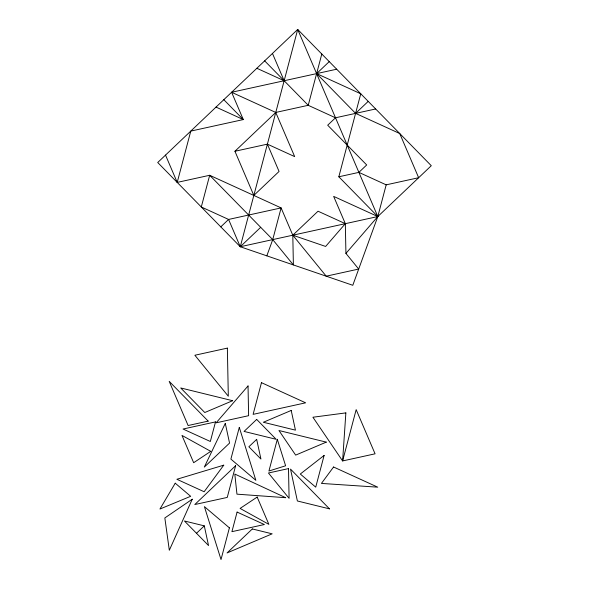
<?xml version="1.0" encoding="UTF-8"?>
<svg xmlns="http://www.w3.org/2000/svg" width="589" height="589" viewBox="0 0 589 589"><rect width="100%" height="100%" fill="white"/><g stroke="black" fill="none" stroke-linecap="round" stroke-linejoin="round"><path stroke-width="0.88" d="M321.793 54.026L316.639 73.61L355.587 113.368L399.74 133.534L418.654 177.709L386.185 184.843L358.892 172.378L338.83 176.781L347.179 145.093L327.698 125.207L335.502 117.793L375.649 108.972M266.824 255.84L272.729 239.613L293.388 264.94L292.799 235.21L326.225 276.182L358.694 269.055L345.927 253.403L345.331 223.665L318.045 211.208L292.799 235.202L281.115 207.91L253.83 195.438L209.684 175.279L177.215 182.399L190.777 131.097L243.294 119.574L231.624 92.267L336.68 69.215M316.602 73.618L308.231 105.306L275.762 112.44L294.669 156.608L267.384 144.143L279.068 171.443L253.83 195.438L234.93 151.27L275.777 112.447L231.617 92.274M386.185 184.843L377.807 216.546L352.789 285.29L240.268 246.739L157.719 162.52L297.71 29.45L431.281 165.708L377.807 216.546L345.927 253.403M329.236 61.617L316.639 73.61L360.762 93.791L347.201 145.078L366.689 164.957L358.892 172.378M220.779 226.861L228.584 219.439L281.115 207.91L272.736 239.605L209.684 175.279L201.298 206.975L228.584 219.439L240.268 246.739L377.799 216.546L297.71 29.45L240.268 246.739L260.691 227.317M355.587 113.368L368.213 101.374M196.49 533.281L204.287 525.867L208.55 545.561L184.445 520.993L204.302 525.859M234.93 151.27L267.399 144.143M292.799 235.21L325.629 246.452L345.331 223.665L333.654 196.38L377.799 216.546L338.83 176.781M256.856 68.28L284.148 80.745L272.464 53.444M216.016 107.095L243.294 119.574L223.82 99.688M335.502 117.793L308.231 105.306L264.66 60.858M165.524 155.098L177.215 182.399M345.861 412.889L342.607 460.944L375.075 453.817L356.168 409.642L342.607 460.944L312.921 417.233L345.861 412.889M261.472 382.666L253.115 414.361L305.632 402.817L261.472 382.666M215.515 421.901L210.339 441.492L183.046 429.028L215.515 421.901M239.296 427.408L230.888 459.103L255.862 480.337L239.296 427.408M235.629 465.708L227.251 497.418L194.782 504.545L235.629 465.715M229.401 527.847L221.015 559.55L204.405 506.628L229.401 527.847M237.095 512.077L231.919 531.668L264.38 524.534L237.095 512.077M277.316 439.32L268.937 471.023L285.613 465.781L277.316 439.32M324.112 455.444L315.726 487.147L300.294 474.027L324.112 455.444M192.242 499.229L169.323 550.273L164.839 517.945L192.242 499.222M225.292 423.381L204.324 467.077L229.555 443.083L225.292 423.381M175.227 483.194L159.943 509.029L190.667 496.306L175.227 483.194M223.754 465.17L204.14 491.741L176.869 479.277L223.761 465.17M333.565 467.003L321.432 483.422L377.718 487.169L333.565 467.003M248.035 385.957L216.148 422.821L248.617 415.687L248.035 385.957M256.686 419.42L244.06 431.42L276.167 439.306L256.686 419.42M256.671 439.357L248.867 446.771L260.934 459.037L256.664 439.357M252.32 528.951L227.074 552.938L272.17 533.825L252.32 528.951M210.752 451.351L193.663 462.711L181.979 435.411L210.752 451.351M257.179 497.072L240.091 508.425L268.864 524.365L257.179 497.072M326.269 442.133L295.656 455.113L278.95 430.515L326.262 442.125M232.648 400.711L204.773 412.521L180.698 387.952L232.648 400.711M291.209 410.459L263.342 422.261L295.442 430.147L291.209 410.459M227.361 348.114L194.871 355.248L228.311 396.22L227.361 348.114M208.182 421.12L188.112 425.523L169.205 381.363L208.182 421.12M288.507 468.601L268.437 473.004L289.096 498.338L288.507 468.601M285.672 497.69L236.955 494.164L234.812 474.049L285.672 497.69M329.487 508.859L297.379 500.981L290.51 469.094L329.487 508.859"/></g></svg>
